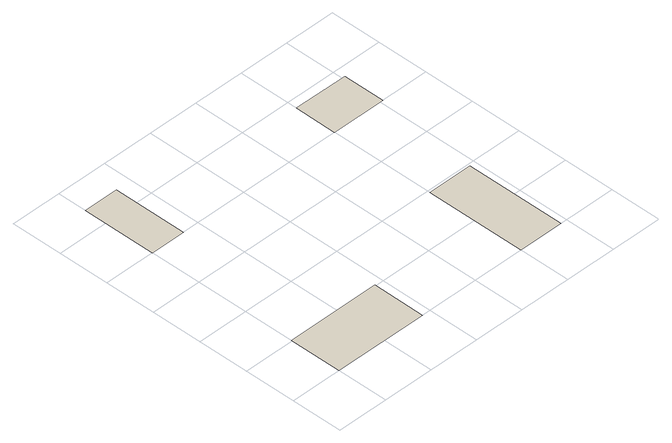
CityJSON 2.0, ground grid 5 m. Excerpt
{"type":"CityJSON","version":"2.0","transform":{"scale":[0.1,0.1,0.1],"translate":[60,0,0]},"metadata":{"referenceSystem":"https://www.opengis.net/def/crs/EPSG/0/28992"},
"CityObjects":{
"building1":{"type":"Building","attributes":{"roofType":"Shed","yearOfConstruction":1976,"function":"Residential","storeysAboveGround":1},"geometry":[{"type":"MultiSurface","lod":"0","boundaries":[[[0,1,2,3]]]}]},
"building2":{"type":"Building","attributes":{"roofType":"Gabled","yearOfConstruction":1974,"function":"Residential","storeysAboveGround":1},"geometry":[{"type":"MultiSurface","lod":"0","boundaries":[[[4,5,6,7]]]}]},
"building3":{"type":"Building","attributes":{"roofType":"Flat","yearOfConstruction":1998,"function":"Residential","storeysAboveGround":4},"geometry":[{"type":"MultiSurface","lod":"0","boundaries":[[[8,9,10,11]]]}]},
"building4":{"type":"Building","attributes":{"roofType":"Shed","yearOfConstruction":1952,"function":"Industrial","storeysAboveGround":2},"geometry":[{"type":"MultiSurface","lod":"0","boundaries":[[[12,13,14,15]]]}]}
},
"vertices":[
[92,0,0],[92,51,0],[0,51,0],[0,0,0],
[34,200,0],[34,272,0],[0,272,0],[0,200,0],
[244,0,0],[244,98,0],[200,98,0],[200,0,0],
[253,200,0],[253,241,0],[200,241,0],[200,200,0]
]}
